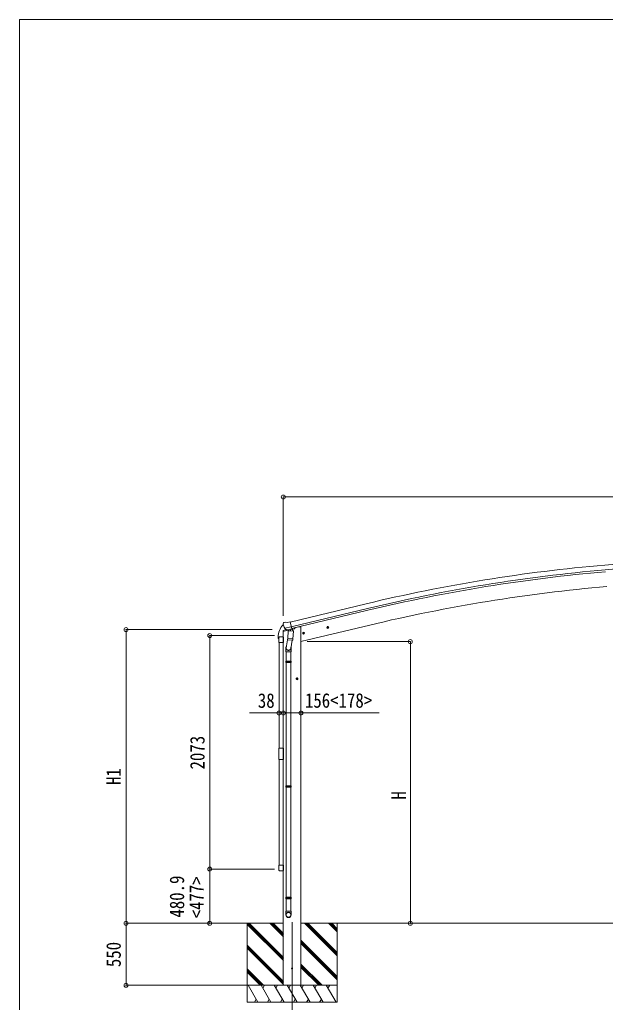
# Model space of a CAD drawing. Units: millimetres at full size. Extents: x -9783 to 9892, y -6828 to 6752.
# Drawn here: x -9783 to -4585, y -1971 to 6752 of the extents above; entities that cross this region are included whole.
import ezdxf
from ezdxf.enums import TextEntityAlignment as Align

# ---------------------------------------------------------------- set-up
doc = ezdxf.new("R2010")
doc.units = ezdxf.units.MM
doc.header["$LTSCALE"] = 35
doc.header["$PDMODE"] = 32
doc.header["$PDSIZE"] = 35
for name, color, linetype, lineweight in [('0-0_0', 7, 'Continuous', 9), ('0-1_本体', 4, 'Continuous', 9), ('0-2_部品', 7, 'Continuous', 9), ('0-8_PARTS2', 2, 'Continuous', 9), ('0-A_寸法', 6, 'Continuous', 9), ('1-0_FRAME', 6, 'Continuous', 9), ('1-1_GLASS', 4, 'Continuous', 9), ('1-2_GLASS_SEAL', 7, 'Continuous', 9), ('1-A', 6, 'Continuous', 9), ('F-0_240', 7, 'Continuous', 9)]:
    doc.layers.add(name, color=color, linetype=linetype, lineweight=lineweight)
doc.styles.add('ＭＳ ゴシック', font='')
doc.styles.get('ＭＳ ゴシック').set_extended_font_data('MS Gothic')

msp = doc.modelspace()

# ---------------------------------------------------------------- linework, layer by layer
at = {"layer": '0-0_0'}
for p, q in [((-7443.09, -1268.88), (-7841.76, -1268.88)), ((-7764.84, -1268.88), (-7764.84, -1968.88)), ((-7442.59, -1600.64), (-7764.84, -1278.39)), ((-7442.59, -1586.5), (-7760.2, -1268.89)), ((-7442.59, -1572.36), (-7746.06, -1268.89)), ((-7442.59, -1388.51), (-7562.22, -1268.88)), ((-7442.59, -1374.37), (-7548.08, -1268.88)), ((-7442.59, -1360.23), (-7533.93, -1268.88)), ((-7287.09, -1268.88), (-418.12, -1268.88)), ((-6964.84, -1557.89), (-7253.85, -1268.88)), ((-6964.84, -1543.75), (-7239.71, -1268.88)), ((-6964.84, -1529.61), (-7225.57, -1268.88)), ((-6964.84, -1345.76), (-7041.72, -1268.88)), ((-6964.84, -1331.62), (-7027.58, -1268.88)), ((-7013.42, -1268.89), (-7013.43, -1268.88)), ((-6964.84, -1317.47), (-7013.42, -1268.89)), ((-6964.84, -1268.88), (-6964.84, -1968.88)), ((-7442.59, -1784.49), (-7764.84, -1462.24)), ((-7442.59, -1798.63), (-7764.84, -1476.38)), ((-6964.84, -1741.74), (-7287.09, -1419.49)), ((-6964.84, -1755.88), (-7287.09, -1433.63)), ((-6964.84, -1770.02), (-7287.09, -1447.77)), ((-7442.59, -1812.77), (-7764.84, -1490.52)), ((-7099.83, -1818.88), (-7287.09, -1631.62)), ((-7113.97, -1818.88), (-7287.09, -1645.76)), ((-7620.33, -1818.88), (-7764.84, -1674.37)), ((-7634.47, -1818.88), (-7764.84, -1688.51)), ((-7648.61, -1818.88), (-7764.84, -1702.65)), ((-7128.11, -1818.88), (-7287.09, -1659.9)), ((-7764.84, -1818.88), (-6964.84, -1818.88)), ((-7667.95, -1968.88), (-7754.55, -1818.88)), ((-7552.48, -1968.88), (-7639.08, -1818.88)), ((-7609.08, -1818.88), (-7624.08, -1844.86)), ((-7437.01, -1968.88), (-7523.61, -1818.88)), ((-7508.61, -1844.86), (-7493.61, -1818.88)), ((-7321.54, -1968.88), (-7408.14, -1818.88)), ((-7393.14, -1844.86), (-7378.14, -1818.88)), ((-7206.07, -1968.88), (-7292.67, -1818.88)), ((-7277.67, -1844.86), (-7262.67, -1818.88)), ((-7090.6, -1968.88), (-7177.2, -1818.88)), ((-7162.2, -1844.86), (-7147.2, -1818.88)), ((-6975.13, -1968.88), (-7061.73, -1818.88)), ((-7046.73, -1844.86), (-7031.73, -1818.88)), ((-6964.84, -1968.88), (-7764.84, -1968.88)), ((-7682.95, -1942.9), (-7697.94, -1968.88)), ((-7567.48, -1942.9), (-7582.47, -1968.88)), ((-7452.01, -1942.9), (-7467, -1968.88)), ((-7336.54, -1942.9), (-7351.53, -1968.88)), ((-7221.07, -1942.9), (-7236.07, -1968.88)), ((-7105.6, -1942.9), (-7120.59, -1968.88))]:
    msp.add_line(p, q, dxfattribs=at)
at = {"layer": '0-1_本体'}
for p, q in [((-3899.05, 1971.5), (-4590.47, 1911.27)), ((-3895.29, 1928.5), (-4586.72, 1868.26)), ((-7383.07, 1405.35), (-6707.38, 1567.3)), ((-7372.99, 1363.37), (-6697.32, 1525.32)), ((-7369.06, 1347.01), (-6693.4, 1508.96)), ((-7443.25, 1322.15), (-7443.25, -1818.88)), ((-7287.59, 1231.12), (-6676.78, 1377.76)), ((-7287.25, 1361.12), (-7287.25, -1818.88))]:
    msp.add_line(p, q, dxfattribs=at)
msp.add_lwpolyline([(-7287.25, 1361.12), (-7307.25, 1361.12), (-7341.1, 1353)], dxfattribs=at)
for centre, radius, start, end in [((-3334.63, -12503.95), 14469.82, 94.97901, 103.47901), ((-3334.63, -12503.95), 14426.65, 94.97901, 103.47901), ((-3334.63, -12503.95), 14409.82, 94.97901, 103.47901), ((-3317.21, -12617.05), 14392.42, 95.00113, 103.49889)]:
    msp.add_arc(centre, radius, start, end, dxfattribs=at)
at = {"layer": '0-2_部品'}
for p, q in [((-7440.3, 1398.33), (-7444.16, 1392.03)), ((-7440.3, 1398.33), (-7444.16, 1392.03)), ((-7437.21, 1400.58), (-7424.03, 1403.74)), ((-7437.21, 1400.58), (-7424.03, 1403.74)), ((-7409.47, 1401.06), (-7422.73, 1403.76)), ((-7409.47, 1401.06), (-7422.73, 1403.76)), ((-7409.47, 1401.06), (-7383.54, 1407.29)), ((-7409.47, 1401.06), (-7383.54, 1407.29)), ((-7445.65, 1321.42), (-7402.95, 1331.67)), ((-7445.65, 1321.42), (-7402.95, 1331.67)), ((-7445.65, 1328.31), (-7445.65, 1321.42)), ((-7445.65, 1328.31), (-7445.65, 1321.42)), ((-7444.52, 1389.75), (-7444.25, 1388.6)), ((-7444.52, 1389.75), (-7444.25, 1388.6)), ((-7417.14, 1337.52), (-7443.35, 1331.23)), ((-7417.14, 1337.52), (-7443.35, 1331.23)), ((-7430.47, 1349.44), (-7372.96, 1363.25)), ((-7430.47, 1349.44), (-7372.96, 1363.25)), ((-7413.62, 1334.53), (-7429.99, 1349.03)), ((-7413.62, 1334.53), (-7429.99, 1349.03)), ((-7410.91, 1333.97), (-7403.39, 1335.77)), ((-7410.91, 1333.97), (-7403.39, 1335.77)), ((-7410.07, 1334.07), (-7408.54, 1334.44)), ((-7410.07, 1334.07), (-7408.54, 1334.44)), ((-7408.54, 1334.44), (-7371.84, 1343.25)), ((-7408.54, 1334.44), (-7371.84, 1343.25)), ((-7406.7, 1334.21), (-7406.76, 1333.47)), ((-7406.7, 1334.21), (-7406.76, 1333.47)), ((-7406, 1332.43), (-7380.19, 1325.99)), ((-7406, 1332.43), (-7380.19, 1325.99)), ((-7399.08, 1327.08), (-7403.76, 1260.25)), ((-7399.08, 1327.08), (-7403.76, 1260.25)), ((-7353.39, 1323.89), (-7399.08, 1327.08)), ((-7353.39, 1323.89), (-7399.08, 1327.08)), ((-7397.31, 1330.26), (-7397.54, 1326.98)), ((-7397.31, 1330.26), (-7397.54, 1326.98)), ((-7377.79, 1341.43), (-7378.81, 1326.82)), ((-7377.79, 1341.43), (-7378.81, 1326.82)), ((-7371.84, 1343.25), (-7370.31, 1343.62)), ((-7371.84, 1343.25), (-7370.31, 1343.62)), ((-7368.75, 1345.72), (-7367.81, 1345.66)), ((-7368.75, 1345.72), (-7367.81, 1345.66)), ((-7367.81, 1345.66), (-7354.5, 1330.34)), ((-7367.81, 1345.66), (-7354.5, 1330.34)), ((-7363.82, 1341.06), (-7344.93, 1345.6)), ((-7363.82, 1341.06), (-7344.93, 1345.6)), ((-7358.07, 1257.05), (-7353.39, 1323.89)), ((-7358.07, 1257.05), (-7353.39, 1323.89)), ((-7354.5, 1330.34), (-7354.94, 1324)), ((-7354.5, 1330.34), (-7354.94, 1324)), ((-7341.1, 1353.78), (-7341.1, 1350.46)), ((-7341.1, 1353.78), (-7341.1, 1350.46)), ((-7268.06, 1311.09), (-7270.19, 1303.89)), ((-7268.06, 1311.09), (-7270.19, 1303.89)), ((-7260.76, 1312.84), (-7268.06, 1311.09)), ((-7260.76, 1312.84), (-7268.06, 1311.09)), ((-7260.55, 1295.92), (-7265.22, 1315.37)), ((-7260.55, 1295.92), (-7265.22, 1315.37)), ((-7255.59, 1307.4), (-7260.76, 1312.84)), ((-7255.59, 1307.4), (-7260.76, 1312.84)), ((-7058.79, 1355.06), (-7039.34, 1359.73)), ((-7058.79, 1355.06), (-7039.34, 1359.73)), ((-7054.23, 1362.84), (-7056.36, 1355.64)), ((-7054.23, 1362.84), (-7056.36, 1355.64)), ((-7046.93, 1364.59), (-7054.23, 1362.84)), ((-7046.93, 1364.59), (-7054.23, 1362.84)), ((-7046.73, 1347.67), (-7051.4, 1367.12)), ((-7046.73, 1347.67), (-7051.4, 1367.12)), ((-7041.76, 1359.15), (-7046.93, 1364.59)), ((-7041.76, 1359.15), (-7046.93, 1364.59)), ((-7043.89, 1351.95), (-7041.76, 1359.15)), ((-7043.89, 1351.95), (-7041.76, 1359.15)), ((-7403.41, 1265.13), (-7417.94, 1177.36)), ((-7403.41, 1265.13), (-7417.94, 1177.36)), ((-7404.61, 1247.78), (-7403.74, 1260.25)), ((-7404.61, 1247.78), (-7403.74, 1260.25)), ((-7404.22, 1246.42), (-7404.22, 1246.42)), ((-7404.22, 1246.42), (-7404.22, 1246.42)), ((-7358.07, 1257.05), (-7403.76, 1260.25)), ((-7358.07, 1257.05), (-7403.76, 1260.25)), ((-7402.77, 1245.64), (-7361.07, 1242.73)), ((-7402.77, 1245.64), (-7361.07, 1242.73)), ((-7364.59, 1242.97), (-7377.23, 1168.04)), ((-7364.59, 1242.97), (-7377.23, 1168.04)), ((-7358.08, 1257.05), (-7358.97, 1244.36)), ((-7358.08, 1257.05), (-7358.97, 1244.36)), ((-7272.61, 1303.31), (-7253.17, 1307.98)), ((-7272.61, 1303.31), (-7253.17, 1307.98)), ((-7257.72, 1300.2), (-7255.59, 1307.4)), ((-7257.72, 1300.2), (-7255.59, 1307.4)), ((-7420.09, 1140.2), (-7420.09, 1174.55)), ((-7420.09, 1140.2), (-7420.09, 1174.55)), ((-7374.09, 1140.2), (-7420.09, 1140.2)), ((-7374.09, 1140.2), (-7420.09, 1140.2)), ((-7418.09, 1140.2), (-7418.09, 1057.68)), ((-7418.09, 1140.2), (-7418.09, 1057.68)), ((-7376.09, 1140.2), (-7376.09, 1057.68)), ((-7376.09, 1140.2), (-7376.09, 1057.68)), ((-7374.09, 1174.86), (-7374.09, 1140.2)), ((-7374.09, 1174.86), (-7374.09, 1140.2)), ((-7420.09, 1055.68), (-7419.09, 1057.68)), ((-7420.09, 1055.68), (-7419.09, 1057.68)), ((-7374.09, 1055.68), (-7420.09, 1055.68)), ((-7374.09, 1055.68), (-7420.09, 1055.68)), ((-7374.09, 1047.68), (-7420.09, 1047.68)), ((-7374.09, 1047.68), (-7420.09, 1047.68)), ((-7375.09, 1057.68), (-7419.09, 1057.68)), ((-7375.09, 1057.68), (-7419.09, 1057.68)), ((-7374.09, 1055.68), (-7375.09, 1057.68)), ((-7374.09, 1055.68), (-7375.09, 1057.68)), ((-7374.09, 1047.68), (-7375.09, 1045.68)), ((-7374.09, 1047.68), (-7375.09, 1045.68)), ((-7374.09, 1055.68), (-7374.09, 1047.68)), ((-7374.09, 1055.68), (-7374.09, 1047.68)), ((-7375.09, 1045.68), (-7419.09, 1045.68)), ((-7375.09, 1045.68), (-7419.09, 1045.68)), ((-7418.09, 1045.68), (-7418.09, -48.51)), ((-7418.09, 1045.68), (-7418.09, -48.51)), ((-7376.09, 1045.68), (-7376.09, -48.51)), ((-7376.09, 1045.68), (-7376.09, -48.51)), ((-7311.59, 901.62), (-7331.59, 901.62)), ((-7311.59, 901.62), (-7331.59, 901.62)), ((-7321.59, 909.13), (-7328.09, 905.37)), ((-7321.59, 909.13), (-7328.09, 905.37)), ((-7328.09, 905.37), (-7328.09, 897.87)), ((-7328.09, 905.37), (-7328.09, 897.87)), ((-7328.09, 897.87), (-7321.59, 894.11)), ((-7328.09, 897.87), (-7321.59, 894.11)), ((-7321.59, 891.62), (-7321.59, 911.62)), ((-7321.59, 891.62), (-7321.59, 911.62)), ((-7315.09, 905.37), (-7321.59, 909.13)), ((-7315.09, 905.37), (-7321.59, 909.13)), ((-7420.09, -50.51), (-7419.09, -48.51)), ((-7420.09, -50.51), (-7419.09, -48.51)), ((-7374.09, -50.51), (-7420.09, -50.51)), ((-7374.09, -50.51), (-7420.09, -50.51)), ((-7374.09, -58.51), (-7420.09, -58.51)), ((-7374.09, -58.51), (-7420.09, -58.51)), ((-7375.09, -48.51), (-7419.09, -48.51)), ((-7375.09, -48.51), (-7419.09, -48.51)), ((-7375.09, -60.51), (-7419.09, -60.51)), ((-7375.09, -60.51), (-7419.09, -60.51)), ((-7418.09, -60.51), (-7418.09, -1038.43)), ((-7418.09, -60.51), (-7418.09, -1038.43)), ((-7376.09, -60.51), (-7376.09, -1038.43)), ((-7376.09, -60.51), (-7376.09, -1038.43)), ((-7374.09, -50.51), (-7375.09, -48.51)), ((-7374.09, -50.51), (-7375.09, -48.51)), ((-7374.09, -58.51), (-7375.09, -60.51)), ((-7374.09, -58.51), (-7375.09, -60.51)), ((-7374.09, -50.51), (-7374.09, -58.51)), ((-7374.09, -50.51), (-7374.09, -58.51)), ((-7420.09, -1040.43), (-7419.09, -1038.43)), ((-7420.09, -1040.43), (-7419.09, -1038.43)), ((-7374.09, -1040.43), (-7420.09, -1040.43)), ((-7374.09, -1040.43), (-7420.09, -1040.43)), ((-7375.09, -1038.43), (-7419.09, -1038.43)), ((-7375.09, -1038.43), (-7419.09, -1038.43)), ((-7374.09, -1040.43), (-7375.09, -1038.43)), ((-7374.09, -1040.43), (-7375.09, -1038.43)), ((-7374.09, -1040.43), (-7374.09, -1048.43)), ((-7374.09, -1040.43), (-7374.09, -1048.43)), ((-7374.09, -1048.43), (-7420.09, -1048.43)), ((-7374.09, -1048.43), (-7420.09, -1048.43)), ((-7375.09, -1050.43), (-7419.09, -1050.43)), ((-7375.09, -1050.43), (-7419.09, -1050.43)), ((-7418.09, -1050.43), (-7418.09, -1160.43)), ((-7418.09, -1050.43), (-7418.09, -1160.43)), ((-7376.09, -1050.43), (-7376.09, -1160.43)), ((-7376.09, -1050.43), (-7376.09, -1160.43)), ((-7374.09, -1048.43), (-7375.09, -1050.43)), ((-7374.09, -1048.43), (-7375.09, -1050.43)), ((-7420.09, -1194.58), (-7420.09, -1160.43)), ((-7374.09, -1160.43), (-7420.09, -1160.43)), ((-7420.09, -1194.58), (-7420.09, -1160.43)), ((-7374.09, -1160.43), (-7420.09, -1160.43)), ((-7374.09, -1194.58), (-7374.09, -1160.43)), ((-7374.09, -1194.58), (-7374.09, -1160.43))]:
    msp.add_line(p, q, dxfattribs=at)
for points in [[(-7378.11, 1341.84), (-7368.38, 1344.18), (-7383.54, 1407.29)], [(-7378.11, 1341.84), (-7368.38, 1344.18), (-7383.54, 1407.29)], [(-7430.74, 1350.02), (-7430.15, 1349.18), (-7429.99, 1349.03)], [(-7430.74, 1350.02), (-7430.15, 1349.18), (-7429.99, 1349.03)], [(-7378.11, 1341.84), (-7378.34, 1341.69), (-7403.11, 1335.74), (-7403.39, 1335.77)], [(-7378.11, 1341.84), (-7378.34, 1341.69), (-7403.11, 1335.74), (-7403.39, 1335.77)], [(-7056.36, 1355.64), (-7051.19, 1350.2), (-7043.89, 1351.95)], [(-7056.36, 1355.64), (-7051.19, 1350.2), (-7043.89, 1351.95)], [(-7270.19, 1303.89), (-7265.02, 1298.45), (-7257.72, 1300.2)], [(-7270.19, 1303.89), (-7265.02, 1298.45), (-7257.72, 1300.2)], [(-7420.09, 1055.68), (-7420.09, 1047.68), (-7419.09, 1045.68)], [(-7420.09, 1055.68), (-7420.09, 1047.68), (-7419.09, 1045.68)], [(-7321.59, 894.11), (-7315.09, 897.87), (-7315.09, 905.37)], [(-7321.59, 894.11), (-7315.09, 897.87), (-7315.09, 905.37)], [(-7420.09, -50.51), (-7420.09, -58.51), (-7419.09, -60.51)], [(-7420.09, -50.51), (-7420.09, -58.51), (-7419.09, -60.51)], [(-7420.09, -1040.43), (-7420.09, -1048.43), (-7419.09, -1050.43)], [(-7420.09, -1040.43), (-7420.09, -1048.43), (-7419.09, -1050.43)]]:
    msp.add_lwpolyline(points, dxfattribs=at)
for centre, radius in [((-7262.89, 1305.64), 8.5), ((-7262.89, 1305.64), 8.5), ((-7262.89, 1305.64), 7.7), ((-7262.89, 1305.64), 7.7), ((-7262.89, 1305.64), 6.5), ((-7262.89, 1305.64), 6.5), ((-7049.06, 1357.39), 8.5), ((-7049.06, 1357.39), 8.5), ((-7049.06, 1357.39), 7.7), ((-7049.06, 1357.39), 7.7), ((-7049.06, 1357.39), 6.5), ((-7049.06, 1357.39), 6.5), ((-7321.59, 901.62), 8.5), ((-7321.59, 901.62), 8.5), ((-7321.59, 901.62), 7.7), ((-7321.59, 901.62), 7.7), ((-7321.59, 901.62), 6.5), ((-7321.59, 901.62), 6.5)]:
    msp.add_circle(centre, radius, dxfattribs=at)
at = {"layer": '0-2_部品', "color": 4}
msp.add_circle((-7365.34, -1668.88), 4.5, dxfattribs=at)
msp.add_circle((-7365.34, -1668.88), 4.5, dxfattribs=at)
at = {"layer": '0-2_部品'}
for centre, radius, start, end in [((-7436.04, 1395.71), 5, 103.5, 148.5), ((-7436.04, 1395.71), 5, 103.5, 148.5), ((-7423.33, 1400.82), 3, 78.5, 103.5), ((-7423.33, 1400.82), 3, 78.5, 103.5), ((-7442.65, 1328.31), 3, 103.5, 180), ((-7442.65, 1328.31), 3, 103.5, 180), ((-7247.44, 1435.85), 202.4, 193.5, 205.09125), ((-7247.44, 1435.85), 202.4, 193.5, 205.09125), ((-7410.19, 1334.56), 0.5, 248.23754, 283.5), ((-7410.19, 1334.56), 0.5, 248.23754, 283.5), ((-7407.2, 1334.25), 0.5, 356, 103.5), ((-7407.2, 1334.25), 0.5, 356, 103.5), ((-7405.76, 1333.4), 1, 176, 256), ((-7405.76, 1333.4), 1, 176, 256), ((-7379.83, 1326.97), 1.03, 250.03897, 351.96569), ((-7379.83, 1326.97), 1.03, 250.03897, 351.96569), ((-7377.19, 1341.35), 0.604, 100.59842, 172.20595), ((-7377.19, 1341.35), 0.604, 100.59842, 172.20595), ((-7370.43, 1344.11), 0.5, 283.5, 318.76246), ((-7370.43, 1344.11), 0.5, 283.5, 318.76246), ((-7346.1, 1350.46), 5, 283.5, 0), ((-7346.1, 1350.46), 5, 283.5, 0), ((-7402.67, 1247.61), 1.95, 175.04017, 217.47766), ((-7402.67, 1247.61), 1.95, 175.04017, 217.47766), ((-7402.63, 1247.64), 2, 217.40962, 266), ((-7402.63, 1247.64), 2, 217.40962, 266), ((-7360.93, 1244.72), 2, 266, 349.46843), ((-7360.93, 1244.72), 2, 266, 349.46843)]:
    msp.add_arc(centre, radius, start, end, dxfattribs=at)
for centre, major_axis, ratio, start_param, end_param in [((-7441.6, 1390.46), (-1.57, -2.57), 0.99628, 4.712389, 5.4996506), ((-7441.6, 1390.46), (-1.57, -2.57), 0.99628, 4.712389, 5.4996506), ((-7411.63, 1336.79), (-0.73, -2.92), 0.997631, 5.8041905, 6.6006116), ((-7411.63, 1336.79), (-0.73, -2.92), 0.997631, 5.8041905, 6.6006116), ((-7411.57, 1337.02), (2.63, 3.16), 0.650902, 4.0958226, 4.1686332), ((-7411.57, 1337.02), (2.63, 3.16), 0.650902, 4.0958226, 4.1686332), ((-7411.6, 1336.89), (-0.73, -2.92), 0.997631, 0.3902369, 0.4789948), ((-7411.6, 1336.89), (-0.73, -2.92), 0.997631, 0.3902369, 0.4789948), ((-7397.09, 1174.86), (23, 0), 0.996195, 2.5560258, 6.5663028), ((-7397.09, 1174.86), (23, 0), 0.996195, 2.5560258, 6.5663028), ((-7397.09, 1174.86), (21, 0), 0.996195, 2.9349147, 5.9512394), ((-7397.09, 1174.86), (21, 0), 0.996195, 2.9349147, 5.9512394), ((-7397.09, -1192.83), (-23, 0), 0.996195, 3.1415927, 6.2831853), ((-7397.09, -1192.83), (-23, 0), 0.996195, 3.1415927, 6.2831853), ((-7397.09, -1194.58), (-23, 0), 0.996195, 3.1415927, 6.2831853), ((-7397.09, -1194.58), (-23, 0), 0.996195, 3.1415927, 6.2831853), ((-7397.09, -1194.58), (0, -23.43), 0.981806, 4.712389, 7.8539816), ((-7397.09, -1194.58), (0, -23.43), 0.981806, 4.712389, 7.8539816)]:
    msp.add_ellipse(centre, major_axis=major_axis, ratio=ratio, start_param=start_param, end_param=end_param, dxfattribs=at)
msp.add_ellipse((-7397.09, -1194.58), major_axis=(21, 0), ratio=0.996195, dxfattribs=at)
msp.add_ellipse((-7397.09, -1194.58), major_axis=(21, 0), ratio=0.996195, dxfattribs=at)
at = {"layer": '0-8_PARTS2'}
msp.add_line((-7365.34, -1259.67), (-7365.34, -2109.91), dxfattribs=at)
at = {"layer": '0-A_寸法'}
for p, q in [((-7443.25, 2515.02), (-7443.25, 1460.2)), ((-261.25, 2515.02), (-7443.25, 2515.02)), ((-8838.92, 1337.87), (-7540.67, 1337.87)), ((-8838.92, -1268.88), (-8838.92, 1337.87)), ((-8096.11, 1284.98), (-8096.11, -788.02)), ((-7443.25, 597.89), (-7287.25, 597.89)), ((-7287.25, 597.89), (-6591.1, 597.89)), ((-8838.92, -1268.88), (-7983.53, -1268.88)), ((-8838.92, -1818.88), (-8838.92, -1268.88)), ((-6315.77, -1268.88), (-6758.63, -1268.88)), ((-8838.92, -1818.88), (-7764.84, -1818.88))]:
    msp.add_line(p, q, dxfattribs=at)
msp.add_lwpolyline([(-6315.77, -1268.88), (-6315.77, 1231.12), (-7232.6, 1231.12)], dxfattribs=at)
for p in [(-7443.25, 2515.02), (-8838.92, 1337.87), (-6315.77, 1231.12), (-7443.25, 597.89), (-7287.25, 597.89), (-8838.92, -1268.88), (-6315.77, -1268.88), (-8838.92, -1818.88)]:
    msp.add_point(p, dxfattribs=at)
at = {"layer": '1-0_FRAME'}
for p, q in [((-8096.11, 1284.98), (-7522.58, 1284.98)), ((-7443.25, 597.89), (-7743.25, 597.89)), ((-8096.11, -788.02), (-7522.58, -788.02)), ((-8096.11, -1268.88), (-7522.58, -1268.88))]:
    msp.add_line(p, q, dxfattribs=at)
for p in [(-8096.11, 1284.98), (-7481.28, 597.89), (-7443.25, 597.89), (-8096.11, -788.02), (-8096.11, -1268.88)]:
    msp.add_point(p, dxfattribs=at)
at = {"layer": '1-1_GLASS'}
for p, q in [((-7481.26, 1223.08), (-7481.26, 284.08)), ((-7443.25, 1223.08), (-7443.25, 284.08)), ((-7481.26, 186.08), (-7481.26, -752.92)), ((-7443.25, -752.92), (-7443.25, 186.08))]:
    msp.add_line(p, q, dxfattribs=at)
at = {"layer": '1-2_GLASS_SEAL'}
for p, q in [((-7489.76, 1271.57), (-7489.76, 1259.82)), ((-7489.26, 1259.32), (-7482.99, 1259.32)), ((-7482.49, 1266.58), (-7482.49, 1259.82)), ((-7482.26, 1223.08), (-7482.26, 1266.78)), ((-7442.26, 1223.08), (-7482.26, 1223.08)), ((-7476.76, 1272.28), (-7447.76, 1272.28)), ((-7476.49, 1272.58), (-7443.25, 1272.58)), ((-7442.26, 1266.78), (-7442.26, 1223.08)), ((-7482.26, -752.92), (-7482.26, -796.62)), ((-7442.26, -752.92), (-7482.26, -752.92)), ((-7442.26, -796.62), (-7442.26, -752.92)), ((-7476.76, -802.12), (-7447.76, -802.12))]:
    msp.add_line(p, q, dxfattribs=at)
msp.add_lwpolyline([(-7482.25, 284.08), (-7442.25, 284.08), (-7442.25, 186.08), (-7482.25, 186.08)], close=True, dxfattribs=at)
for centre, radius, start, end in [((-7337.5, 1271.57), 152.26, 135.14293, 180), ((-7441.01, 1373.6), 6.95, 95.39711, 129.45641), ((-7489.26, 1259.82), 0.5, 180, 270), ((-7482.99, 1259.82), 0.5, 270, 0), ((-7476.49, 1266.58), 6, 90, 180), ((-7476.76, 1266.78), 5.5, 90, 180), ((-7447.76, 1266.78), 5.5, 0, 90), ((-7476.76, -796.62), 5.5, 180, 270), ((-7447.76, -796.62), 5.5, 270, 0)]:
    msp.add_arc(centre, radius, start, end, dxfattribs=at)
at = {"layer": '1-A'}
for p, q in [((-7443.25, 597.89), (-7481.28, 597.89)), ((-8096.11, -1268.88), (-8096.11, -788.02))]:
    msp.add_line(p, q, dxfattribs=at)
at = {"layer": 'F-0_240', "color": 5}
for q in [(-9783.03, -6828.1), (9396.97, 6751.9)]:
    msp.add_line((-9783.03, 6751.9), q, dxfattribs=at)

# ---------------------------------------------------------------- texts
at = {"layer": '0-A_寸法', "color": 7, "style": 'ＭＳ ゴシック', "width": 0.85}
msp.add_text('156<178>', height=129, dxfattribs=at).set_placement((-7251.25, 605.89), align=Align.BOTTOM_LEFT)
for s, p in [('H1', (-8846.92, -41.5)), ('H', (-6315.77, -170.88)), ('550', (-8846.92, -1657.88))]:
    msp.add_text(s, height=129, rotation=90, dxfattribs=at).set_placement(p, align=Align.BOTTOM_LEFT)
at = {"layer": '1-0_FRAME', "color": 7, "style": 'ＭＳ ゴシック', "width": 0.85}
msp.add_text('38', height=129, dxfattribs=at).set_placement((-7669.25, 604.89), align=Align.BOTTOM_LEFT)
for s, p in [('2073', (-8103.11, 96.48)), ('480.9', (-8284.47, -1218.45)), ('<477>', (-8109.99, -1225.2))]:
    msp.add_text(s, height=129, rotation=90, dxfattribs=at).set_placement(p, align=Align.BOTTOM_LEFT)

doc.saveas('drawing.dxf')
